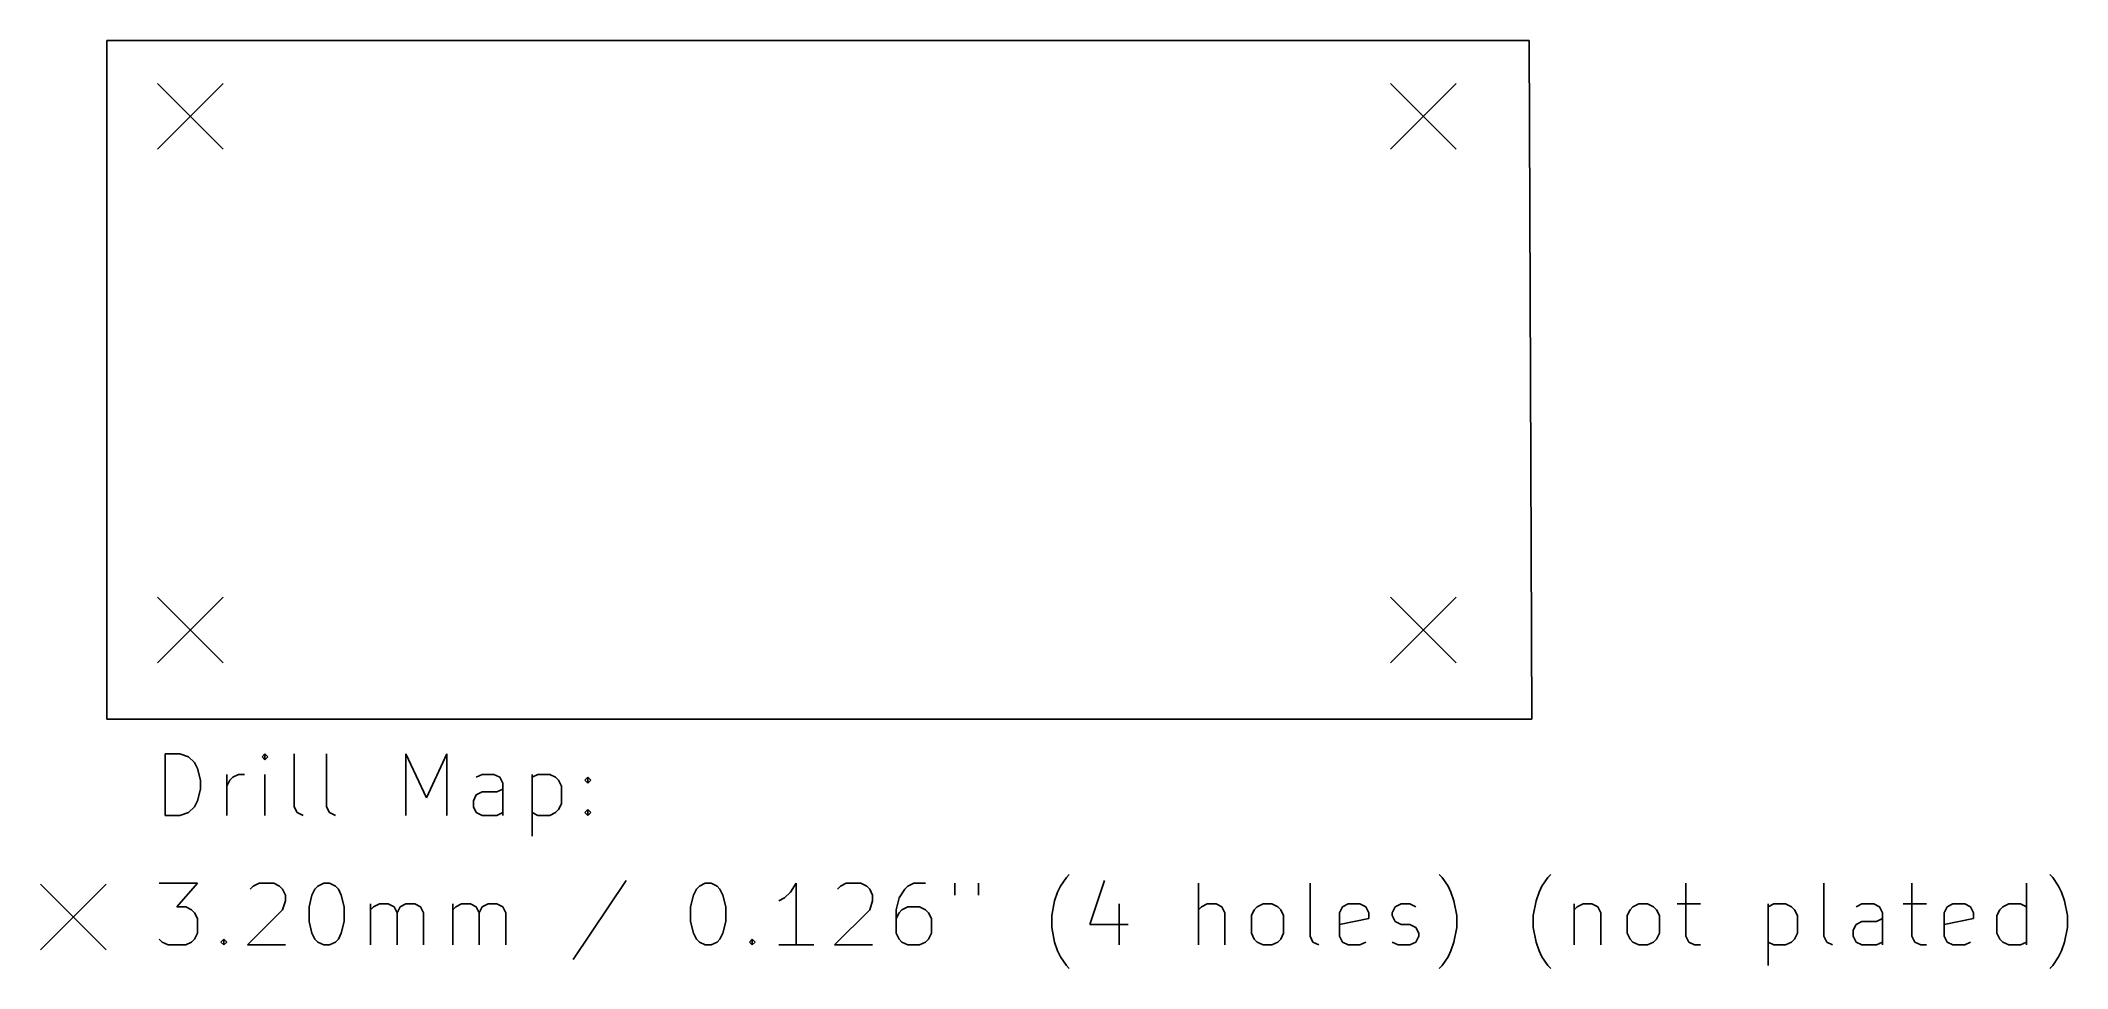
# Model space of a CAD drawing. Extents: x 79.5 to 178.1, y -139.1 to -94.
import ezdxf

# ---------------------------------------------------------------- set-up
doc = ezdxf.new("R2010")
doc.units = 0
doc.layers.add('BLACK', color=7, linetype='CONTINUOUS')

msp = doc.modelspace()

# ---------------------------------------------------------------- linework, layer by layer
at = {"layer": 'BLACK', "linetype": 'CONTINUOUS'}
for p, q in [((82.677, -93.98), (82.677, -127)), ((82.677, -93.98), (151.892, -93.98)), ((151.892, -93.98), (152.019, -127)), ((85.141, -96.063), (88.341, -99.263)), ((88.341, -96.063), (85.141, -99.263)), ((145.141, -96.063), (148.341, -99.263)), ((148.341, -96.063), (145.141, -99.263)), ((85.141, -121.063), (88.341, -124.263)), ((88.341, -121.063), (85.141, -124.263)), ((145.141, -121.063), (148.341, -124.263)), ((148.341, -121.063), (145.141, -124.263)), ((152.019, -127), (82.677, -127)), ((85.5163, -131.682), (85.5163, -128.682)), ((85.5163, -128.682), (86.2306, -128.682)), ((86.2306, -128.682), (86.6591, -128.825)), ((86.6591, -128.825), (86.9449, -129.111)), ((86.9449, -129.111), (87.0877, -129.396)), ((90.3734, -128.682), (90.2306, -128.825)), ((90.2306, -128.825), (90.3734, -128.968)), ((90.5163, -128.825), (90.3734, -128.682)), ((90.3734, -128.682), (90.3734, -128.968)), ((90.3734, -128.968), (90.5163, -128.825)), ((91.802, -131.254), (91.802, -128.682)), ((93.3734, -131.254), (93.3734, -128.682)), ((97.2306, -131.682), (97.2306, -128.682)), ((97.2306, -128.682), (98.2306, -130.825)), ((98.2306, -130.825), (99.2306, -128.682)), ((99.2306, -128.682), (99.2306, -131.682)), ((87.0877, -129.396), (87.2306, -129.968)), ((87.2306, -129.968), (87.2306, -130.396)), ((88.5163, -131.682), (88.5163, -129.682)), ((88.5163, -130.254), (88.6591, -129.968)), ((88.6591, -129.968), (88.802, -129.825)), ((88.802, -129.825), (89.0877, -129.682)), ((89.0877, -129.682), (89.3734, -129.682)), ((90.3734, -131.682), (90.3734, -129.682)), ((100.945, -129.682), (100.659, -129.825)), ((101.516, -129.682), (100.945, -129.682)), ((101.802, -129.825), (101.516, -129.682)), ((101.945, -130.111), (101.802, -129.825)), ((101.945, -131.682), (101.945, -130.111)), ((103.373, -129.682), (103.373, -132.682)), ((103.373, -129.825), (103.659, -129.682)), ((103.659, -129.682), (104.231, -129.682)), ((104.231, -129.682), (104.516, -129.825)), ((104.516, -129.825), (104.659, -129.968)), ((104.659, -129.968), (104.802, -130.254)), ((105.945, -129.968), (106.088, -129.825)), ((106.088, -130.111), (105.945, -129.968)), ((106.088, -129.825), (106.231, -129.968)), ((106.088, -129.825), (106.088, -130.111)), ((106.231, -129.968), (106.088, -130.111)), ((87.0877, -130.968), (86.9449, -131.254)), ((87.2306, -130.396), (87.0877, -130.968)), ((100.516, -130.968), (100.659, -130.682)), ((100.516, -131.254), (100.516, -130.968)), ((100.659, -130.682), (100.945, -130.539)), ((100.945, -130.539), (101.659, -130.539)), ((101.659, -130.539), (101.945, -130.396)), ((104.802, -131.111), (104.659, -131.396)), ((104.802, -130.254), (104.802, -131.111)), ((86.2306, -131.682), (85.5163, -131.682)), ((86.6591, -131.539), (86.2306, -131.682)), ((86.9449, -131.254), (86.6591, -131.539)), ((91.9449, -131.539), (91.802, -131.254)), ((92.2306, -131.682), (91.9449, -131.539)), ((93.5163, -131.539), (93.3734, -131.254)), ((93.802, -131.682), (93.5163, -131.539)), ((100.659, -131.539), (100.516, -131.254)), ((100.945, -131.682), (100.659, -131.539)), ((101.659, -131.682), (100.945, -131.682)), ((101.945, -131.539), (101.659, -131.682)), ((103.659, -131.682), (103.373, -131.539)), ((104.231, -131.682), (103.659, -131.682)), ((104.516, -131.539), (104.231, -131.682)), ((104.659, -131.396), (104.516, -131.539)), ((105.945, -131.539), (106.088, -131.396)), ((106.088, -131.682), (105.945, -131.539)), ((106.088, -131.396), (106.231, -131.539)), ((106.088, -131.396), (106.088, -131.682)), ((106.231, -131.539), (106.088, -131.682)), ((79.452, -135.025), (82.652, -138.225)), ((82.652, -135.025), (79.452, -138.225)), ((85.2306, -134.982), (87.0877, -134.982)), ((87.0877, -134.982), (86.0877, -136.125)), ((89.6591, -135.268), (89.802, -135.125)), ((89.802, -135.125), (90.0877, -134.982)), ((90.0877, -134.982), (90.802, -134.982)), ((90.802, -134.982), (91.0877, -135.125)), ((91.0877, -135.125), (91.2306, -135.268)), ((92.802, -135.268), (92.9449, -135.125)), ((92.9449, -135.125), (93.2306, -134.982)), ((93.2306, -134.982), (93.5163, -134.982)), ((93.5163, -134.982), (93.802, -135.125)), ((93.802, -135.125), (93.9449, -135.268)), ((107.945, -134.839), (105.373, -138.696)), ((111.373, -135.268), (111.516, -135.125)), ((111.516, -135.125), (111.802, -134.982)), ((111.802, -134.982), (112.088, -134.982)), ((112.088, -134.982), (112.373, -135.125)), ((112.373, -135.125), (112.516, -135.268)), ((116.231, -134.982), (115.945, -135.411)), ((116.231, -137.982), (116.231, -134.982)), ((118.231, -135.268), (118.373, -135.125)), ((118.373, -135.125), (118.659, -134.982)), ((118.659, -134.982), (119.373, -134.982)), ((119.373, -134.982), (119.659, -135.125)), ((119.659, -135.125), (119.802, -135.268)), ((121.659, -135.125), (121.516, -135.268)), ((121.945, -134.982), (121.659, -135.125)), ((122.516, -134.982), (121.945, -134.982)), ((123.945, -134.982), (123.945, -135.554)), ((125.088, -134.982), (125.088, -135.554)), ((128.945, -135.411), (129.088, -135.125)), ((129.088, -135.125), (129.373, -134.696)), ((129.373, -134.696), (129.516, -134.554)), ((131.231, -134.839), (130.516, -136.982)), ((135.802, -137.982), (135.802, -134.982)), ((141.231, -137.554), (141.231, -134.982)), ((147.659, -134.696), (147.516, -134.554)), ((147.945, -135.125), (147.659, -134.696)), ((148.088, -135.411), (147.945, -135.125)), ((152.373, -135.411), (152.516, -135.125)), ((152.516, -135.125), (152.802, -134.696)), ((152.802, -134.696), (152.945, -134.554)), ((159.516, -134.982), (159.516, -137.554)), ((166.231, -137.554), (166.231, -134.982)), ((170.516, -134.982), (170.516, -137.554)), ((176.088, -137.982), (176.088, -134.982)), ((177.373, -134.696), (177.231, -134.554)), ((177.659, -135.125), (177.373, -134.696)), ((177.802, -135.411), (177.659, -135.125)), ((91.2306, -135.268), (91.3734, -135.554)), ((91.3734, -135.839), (91.2306, -136.268)), ((91.3734, -135.554), (91.3734, -135.839)), ((92.5163, -136.125), (92.6591, -135.554)), ((92.6591, -135.554), (92.802, -135.268)), ((93.9449, -135.268), (94.0877, -135.554)), ((94.0877, -135.554), (94.2306, -136.125)), ((95.5163, -137.982), (95.5163, -135.982)), ((95.6591, -136.125), (95.9449, -135.982)), ((95.9449, -135.982), (96.3734, -135.982)), ((96.3734, -135.982), (96.6591, -136.125)), ((96.9449, -136.125), (97.2306, -135.982)), ((97.2306, -135.982), (97.6591, -135.982)), ((97.6591, -135.982), (97.9449, -136.125)), ((99.5163, -137.982), (99.5163, -135.982)), ((99.6591, -136.125), (99.9449, -135.982)), ((99.9449, -135.982), (100.373, -135.982)), ((100.373, -135.982), (100.659, -136.125)), ((100.945, -136.125), (101.231, -135.982)), ((101.231, -135.982), (101.659, -135.982)), ((101.659, -135.982), (101.945, -136.125)), ((111.088, -136.125), (111.231, -135.554)), ((111.231, -135.554), (111.373, -135.268)), ((112.516, -135.268), (112.659, -135.554)), ((112.659, -135.554), (112.802, -136.125)), ((115.659, -135.696), (115.373, -135.839)), ((115.945, -135.411), (115.659, -135.696)), ((119.802, -135.268), (119.945, -135.554)), ((119.945, -135.839), (119.802, -136.268)), ((119.945, -135.554), (119.945, -135.839)), ((121.231, -135.696), (121.088, -136.268)), ((121.516, -135.268), (121.231, -135.696)), ((128.659, -136.554), (128.802, -135.839)), ((128.802, -135.839), (128.945, -135.411)), ((131.945, -135.982), (131.945, -137.982)), ((136.231, -135.982), (135.945, -136.125)), ((136.659, -135.982), (136.231, -135.982)), ((136.945, -136.125), (136.659, -135.982)), ((138.659, -136.125), (138.945, -135.982)), ((138.945, -135.982), (139.373, -135.982)), ((139.373, -135.982), (139.659, -136.125)), ((142.802, -136.125), (143.088, -135.982)), ((143.088, -135.982), (143.659, -135.982)), ((143.659, -135.982), (143.945, -136.125)), ((145.373, -136.125), (145.659, -135.982)), ((145.659, -135.982), (146.088, -135.982)), ((146.088, -135.982), (146.373, -136.125)), ((148.231, -135.839), (148.088, -135.411)), ((148.373, -136.554), (148.231, -135.839)), ((152.088, -136.554), (152.231, -135.839)), ((152.231, -135.839), (152.373, -135.411)), ((154.088, -135.982), (154.088, -137.982)), ((154.231, -136.125), (154.516, -135.982)), ((154.516, -135.982), (154.945, -135.982)), ((154.945, -135.982), (155.231, -136.125)), ((156.945, -136.125), (157.231, -135.982)), ((157.231, -135.982), (157.659, -135.982)), ((157.659, -135.982), (157.945, -136.125)), ((159.088, -135.982), (160.231, -135.982)), ((163.516, -135.982), (163.516, -138.982)), ((163.516, -136.125), (163.802, -135.982)), ((163.802, -135.982), (164.373, -135.982)), ((164.373, -135.982), (164.659, -136.125)), ((168.088, -135.982), (167.802, -136.125)), ((168.659, -135.982), (168.088, -135.982)), ((168.945, -136.125), (168.659, -135.982)), ((170.088, -135.982), (171.231, -135.982)), ((172.231, -136.125), (172.516, -135.982)), ((172.516, -135.982), (173.088, -135.982)), ((173.088, -135.982), (173.373, -136.125)), ((174.945, -136.125), (175.231, -135.982)), ((175.231, -135.982), (175.802, -135.982)), ((175.802, -135.982), (176.088, -136.125)), ((177.945, -135.839), (177.802, -135.411)), ((178.088, -136.554), (177.945, -135.839)), ((86.0877, -136.125), (86.5163, -136.125)), ((86.5163, -136.125), (86.802, -136.268)), ((86.802, -136.268), (86.9449, -136.411)), ((86.9449, -136.411), (87.0877, -136.696)), ((87.0877, -136.696), (87.0877, -137.411)), ((91.2306, -136.268), (89.5163, -137.982)), ((92.5163, -136.839), (92.5163, -136.125)), ((92.6591, -137.411), (92.5163, -136.839)), ((94.2306, -136.839), (94.0877, -137.411)), ((94.2306, -136.125), (94.2306, -136.839)), ((95.5163, -136.268), (95.6591, -136.125)), ((96.6591, -136.125), (96.802, -136.411)), ((96.802, -136.411), (96.9449, -136.125)), ((96.802, -136.411), (96.802, -137.982)), ((97.9449, -136.125), (98.0877, -136.411)), ((98.0877, -136.411), (98.0877, -137.982)), ((99.5163, -136.268), (99.6591, -136.125)), ((100.659, -136.125), (100.802, -136.411)), ((100.802, -136.411), (100.945, -136.125)), ((100.802, -136.411), (100.802, -137.982)), ((101.945, -136.125), (102.088, -136.411)), ((102.088, -136.411), (102.088, -137.982)), ((111.088, -136.839), (111.088, -136.125)), ((111.231, -137.411), (111.088, -136.839)), ((112.802, -136.839), (112.659, -137.411)), ((112.802, -136.125), (112.802, -136.839)), ((119.802, -136.268), (118.088, -137.982)), ((121.088, -136.268), (121.088, -137.411)), ((121.231, -136.411), (121.088, -136.696)), ((121.373, -136.268), (121.231, -136.411)), ((121.659, -136.125), (121.373, -136.268)), ((122.231, -136.125), (121.659, -136.125)), ((122.516, -136.268), (122.231, -136.125)), ((122.659, -136.411), (122.516, -136.268)), ((122.802, -136.696), (122.659, -136.411)), ((122.802, -137.411), (122.802, -136.696)), ((128.659, -137.125), (128.659, -136.554)), ((130.516, -136.982), (132.373, -136.982)), ((135.945, -136.125), (135.802, -136.268)), ((137.088, -136.411), (136.945, -136.125)), ((137.088, -137.982), (137.088, -136.411)), ((138.373, -136.554), (138.516, -136.268)), ((138.373, -137.411), (138.373, -136.554)), ((138.516, -136.268), (138.659, -136.125)), ((139.659, -136.125), (139.802, -136.268)), ((139.802, -136.268), (139.945, -136.554)), ((139.945, -136.554), (139.945, -137.411)), ((142.659, -136.411), (142.802, -136.125)), ((142.659, -137.554), (142.659, -136.411)), ((144.088, -136.696), (142.659, -136.982)), ((143.945, -136.125), (144.088, -136.411)), ((144.088, -136.411), (144.088, -136.696)), ((145.231, -136.411), (145.373, -136.125)), ((145.231, -136.554), (145.231, -136.411)), ((145.373, -136.839), (145.231, -136.554)), ((145.659, -136.982), (145.373, -136.839)), ((146.088, -136.982), (145.659, -136.982)), ((146.373, -137.125), (146.088, -136.982)), ((148.373, -137.125), (148.373, -136.554)), ((152.088, -137.125), (152.088, -136.554)), ((154.088, -136.268), (154.231, -136.125)), ((155.231, -136.125), (155.373, -136.411)), ((155.373, -136.411), (155.373, -137.982)), ((156.659, -136.554), (156.802, -136.268)), ((156.659, -137.411), (156.659, -136.554)), ((156.802, -136.268), (156.945, -136.125)), ((157.945, -136.125), (158.088, -136.268)), ((158.088, -136.268), (158.231, -136.554)), ((158.231, -136.554), (158.231, -137.411)), ((164.659, -136.125), (164.802, -136.268)), ((164.802, -136.268), (164.945, -136.554)), ((164.945, -136.554), (164.945, -137.411)), ((167.659, -137.268), (167.802, -136.982)), ((167.802, -136.982), (168.088, -136.839)), ((168.088, -136.839), (168.802, -136.839)), ((168.802, -136.839), (169.088, -136.696)), ((169.088, -136.411), (168.945, -136.125)), ((169.088, -137.982), (169.088, -136.411)), ((172.088, -136.411), (172.231, -136.125)), ((172.088, -137.554), (172.088, -136.411)), ((173.516, -136.696), (172.088, -136.982)), ((173.373, -136.125), (173.516, -136.411)), ((173.516, -136.411), (173.516, -136.696)), ((174.659, -136.554), (174.802, -136.268)), ((174.659, -137.411), (174.659, -136.554)), ((174.802, -136.268), (174.945, -136.125)), ((178.088, -137.125), (178.088, -136.554)), ((85.3734, -137.839), (85.2306, -137.696)), ((85.6591, -137.982), (85.3734, -137.839)), ((86.5163, -137.982), (85.6591, -137.982)), ((86.802, -137.839), (86.5163, -137.982)), ((86.9449, -137.696), (86.802, -137.839)), ((87.0877, -137.411), (86.9449, -137.696)), ((88.2306, -137.839), (88.3734, -137.696)), ((88.3734, -137.982), (88.2306, -137.839)), ((88.3734, -137.696), (88.5163, -137.839)), ((88.3734, -137.696), (88.3734, -137.982)), ((88.5163, -137.839), (88.3734, -137.982)), ((89.5163, -137.982), (91.3734, -137.982)), ((92.802, -137.696), (92.6591, -137.411)), ((92.9449, -137.839), (92.802, -137.696)), ((93.2306, -137.982), (92.9449, -137.839)), ((93.5163, -137.982), (93.2306, -137.982)), ((93.802, -137.839), (93.5163, -137.982)), ((93.9449, -137.696), (93.802, -137.839)), ((94.0877, -137.411), (93.9449, -137.696)), ((111.373, -137.696), (111.231, -137.411)), ((111.516, -137.839), (111.373, -137.696)), ((111.802, -137.982), (111.516, -137.839)), ((112.088, -137.982), (111.802, -137.982)), ((112.373, -137.839), (112.088, -137.982)), ((112.516, -137.696), (112.373, -137.839)), ((112.659, -137.411), (112.516, -137.696)), ((113.945, -137.839), (114.088, -137.696)), ((114.088, -137.982), (113.945, -137.839)), ((114.088, -137.696), (114.231, -137.839)), ((114.088, -137.696), (114.088, -137.982)), ((114.231, -137.839), (114.088, -137.982)), ((117.088, -137.982), (115.373, -137.982)), ((118.088, -137.982), (119.945, -137.982)), ((121.088, -137.411), (121.231, -137.696)), ((121.231, -137.696), (121.373, -137.839)), ((121.373, -137.839), (121.659, -137.982)), ((121.659, -137.982), (122.231, -137.982)), ((122.231, -137.982), (122.516, -137.839)), ((122.516, -137.839), (122.659, -137.696)), ((122.659, -137.696), (122.802, -137.411)), ((128.802, -137.839), (128.659, -137.125)), ((128.945, -138.268), (128.802, -137.839)), ((138.516, -137.696), (138.373, -137.411)), ((138.659, -137.839), (138.516, -137.696)), ((138.945, -137.982), (138.659, -137.839)), ((139.373, -137.982), (138.945, -137.982)), ((139.659, -137.839), (139.373, -137.982)), ((139.802, -137.696), (139.659, -137.839)), ((139.945, -137.411), (139.802, -137.696)), ((141.373, -137.839), (141.231, -137.554)), ((141.659, -137.982), (141.373, -137.839)), ((142.802, -137.839), (142.659, -137.554)), ((143.088, -137.982), (142.802, -137.839)), ((143.659, -137.982), (143.088, -137.982)), ((143.945, -137.839), (143.659, -137.982)), ((145.231, -137.839), (145.516, -137.982)), ((145.516, -137.982), (146.088, -137.982)), ((146.088, -137.982), (146.373, -137.839)), ((146.516, -137.411), (146.373, -137.125)), ((146.373, -137.839), (146.516, -137.554)), ((146.516, -137.554), (146.516, -137.411)), ((148.088, -138.268), (148.231, -137.839)), ((148.231, -137.839), (148.373, -137.125)), ((152.231, -137.839), (152.088, -137.125)), ((152.373, -138.268), (152.231, -137.839)), ((156.802, -137.696), (156.659, -137.411)), ((156.945, -137.839), (156.802, -137.696)), ((157.231, -137.982), (156.945, -137.839)), ((157.659, -137.982), (157.231, -137.982)), ((157.945, -137.839), (157.659, -137.982)), ((158.088, -137.696), (157.945, -137.839)), ((158.231, -137.411), (158.088, -137.696)), ((159.516, -137.554), (159.659, -137.839)), ((159.659, -137.839), (159.945, -137.982)), ((159.945, -137.982), (160.231, -137.982)), ((163.802, -137.982), (163.516, -137.839)), ((164.373, -137.982), (163.802, -137.982)), ((164.659, -137.839), (164.373, -137.982)), ((164.802, -137.696), (164.659, -137.839)), ((164.945, -137.411), (164.802, -137.696)), ((166.373, -137.839), (166.231, -137.554)), ((166.659, -137.982), (166.373, -137.839)), ((167.659, -137.554), (167.659, -137.268)), ((167.802, -137.839), (167.659, -137.554)), ((168.088, -137.982), (167.802, -137.839)), ((168.802, -137.982), (168.088, -137.982)), ((169.088, -137.839), (168.802, -137.982)), ((170.516, -137.554), (170.659, -137.839)), ((170.659, -137.839), (170.945, -137.982)), ((170.945, -137.982), (171.231, -137.982)), ((172.231, -137.839), (172.088, -137.554)), ((172.516, -137.982), (172.231, -137.839)), ((173.088, -137.982), (172.516, -137.982)), ((173.373, -137.839), (173.088, -137.982)), ((174.802, -137.696), (174.659, -137.411)), ((174.945, -137.839), (174.802, -137.696)), ((175.231, -137.982), (174.945, -137.839)), ((175.802, -137.982), (175.231, -137.982)), ((176.088, -137.839), (175.802, -137.982)), ((177.802, -138.268), (177.945, -137.839)), ((177.945, -137.839), (178.088, -137.125)), ((129.088, -138.554), (128.945, -138.268)), ((129.373, -138.982), (129.088, -138.554)), ((129.516, -139.125), (129.373, -138.982)), ((147.516, -139.125), (147.659, -138.982)), ((147.659, -138.982), (147.945, -138.554)), ((147.945, -138.554), (148.088, -138.268)), ((152.516, -138.554), (152.373, -138.268)), ((152.802, -138.982), (152.516, -138.554)), ((152.945, -139.125), (152.802, -138.982)), ((177.231, -139.125), (177.373, -138.982)), ((177.373, -138.982), (177.659, -138.554)), ((177.659, -138.554), (177.802, -138.268))]:
    msp.add_line(p, q, dxfattribs=at)

doc.saveas('drawing.dxf')
